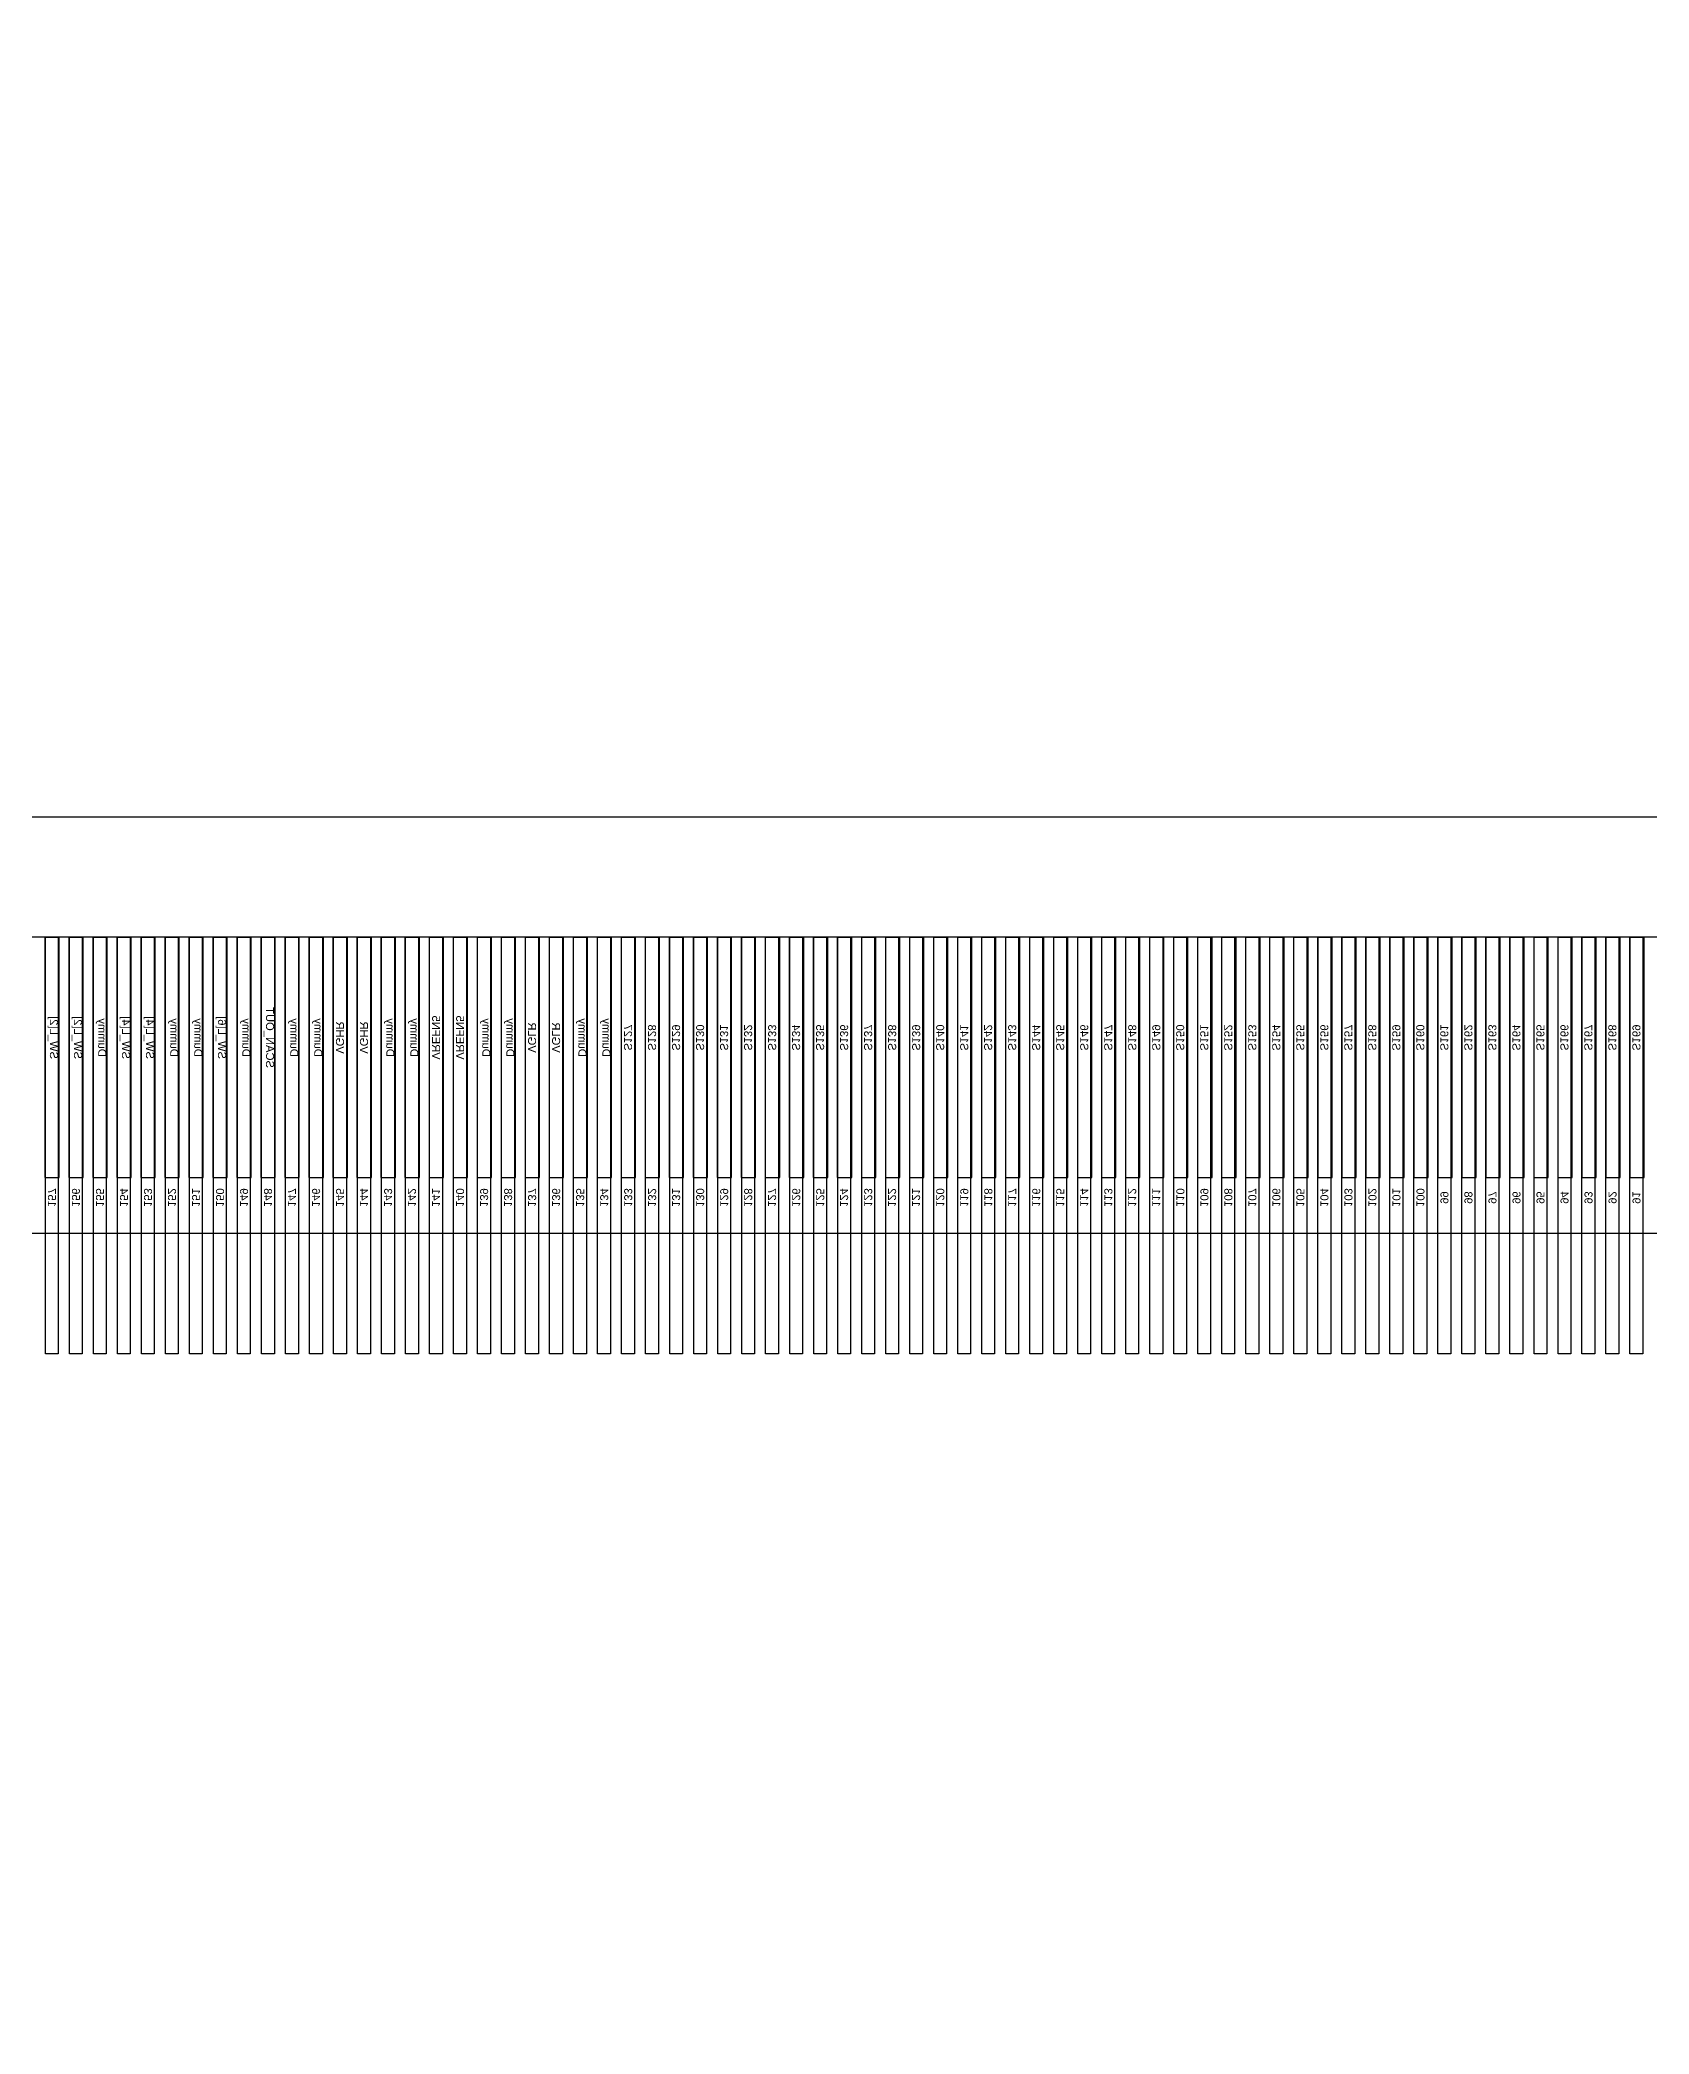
# Model space of a CAD drawing. Header units: inches. Extents: x 1765 to 5217, y -1519 to 441.
# Drawn here: x 4137.236 to 4139.246, y -1299.16 to -1296.668 of the extents above; entities that cross this region are included whole.
import ezdxf
from ezdxf.enums import TextEntityAlignment as Align

# ---------------------------------------------------------------- set-up
doc = ezdxf.new("R2010")
doc.units = ezdxf.units.IN
doc.header["$MEASUREMENT"] = 0
doc.layers.add('DIM', color=3, linetype='Continuous', lineweight=15)
doc.styles.add('MBC_Arial_Font', font='arial.ttf', dxfattribs={"width": 0.8})

msp = doc.modelspace()

# ---------------------------------------------------------------- hatches: boundary and pattern name
at = {"layer": 'DIM'}
h = msp.add_hatch(dxfattribs=at)
h.set_pattern_fill('HONEY', color=256, style=0)
h.set_pattern_definition([(0, (6241.1135, -2365.6452), (4.7625, 2.74963), [3.175, -6.35]), (120, (6241.1135, -2365.6452), (-4.7624994, 2.749631), [3.175, -6.35]), (60, (6241.1135, -2365.6452), (6e-07, 5.499261), [-6.35, 3.175])])
edge = h.paths.add_edge_path()
edge.add_line((4154.4949, -1263.4445), (4154.4949, -1289.1595))
edge.add_arc((4145.4949, -1289.1595), 9, -90, 0, ccw=False)
edge.add_line((4145.4949, -1298.1595), (4128.7079, -1298.1595))
edge.add_arc((4128.7079, -1289.1595), 9, 180, 270, ccw=False)
edge.add_line((4119.7079, -1289.1595), (4119.7079, -1263.4445))
edge.add_arc((4128.1279, -1263.4445), 8.42, 90, 180, ccw=False)
edge.add_line((4128.1279, -1255.0245), (4146.0749, -1255.0245))
edge.add_arc((4146.0749, -1263.4445), 8.42, 0, 90, ccw=False)

# ---------------------------------------------------------------- linework, layer by layer
msp.add_line((4148.5098, -1297.6395), (4125.693, -1297.6395))
msp.add_line((4148.5098, -1297.6395), (4125.693, -1297.6395))
msp.add_lwpolyline([(4154.4949, -1263.4445), (4154.4949, -1289.1595, -0.414214), (4145.4949, -1298.1595), (4128.7079, -1298.1595, -0.414214), (4119.7079, -1289.1595), (4119.7079, -1263.4445, -0.414214), (4128.1279, -1255.0245), (4146.0749, -1255.0245, -0.414214)], format="xyb", close=True)
msp.add_lwpolyline([(4154.4949, -1263.4445), (4154.4949, -1289.1595, -0.414214), (4145.4949, -1298.1595), (4128.7079, -1298.1595, -0.414214), (4119.7079, -1289.1595), (4119.7079, -1263.4445, -0.414214), (4128.1279, -1255.0245), (4146.0749, -1255.0245, -0.414214)], format="xyb", close=True)
msp.add_lwpolyline([(4142.2404, -1297.7895), (4131.9624, -1297.7895, 0.414214), (4131.7624, -1297.9895), (4131.7624, -1298.1403, 0.254671), (4131.8539, -1298.3083), (4132.1619, -1298.5072, -0.254671), (4132.2992, -1298.7592), (4132.2992, -1300.1887, -0.315299), (4132.1018, -1300.4706), (4131.6888, -1300.6209, 0.315299), (4131.4914, -1300.9028), (4131.4914, -1304.3102, -0.263643), (4131.3455, -1304.5675), (4129.9536, -1305.4013, 0.263643), (4129.8564, -1305.5729), (4129.8564, -1307.6669, 0.414214), (4130.0564, -1307.8669), (4144.1464, -1307.8669, 0.414214)], format="xyb")
at = {"color": 2}
for points in [[(4137.2604, -1297.7895), (4137.2424, -1297.7895), (4137.2424, -1298.0895), (4137.2604, -1298.0895)], [(4137.2604, -1297.7895), (4137.2424, -1297.7895), (4137.2424, -1298.0895), (4137.2604, -1298.0895)], [(4137.2904, -1297.7895), (4137.2724, -1297.7895), (4137.2724, -1298.0895), (4137.2904, -1298.0895)], [(4137.2904, -1297.7895), (4137.2724, -1297.7895), (4137.2724, -1298.0895), (4137.2904, -1298.0895)], [(4137.3204, -1297.7895), (4137.3024, -1297.7895), (4137.3024, -1298.0895), (4137.3204, -1298.0895)], [(4137.3204, -1297.7895), (4137.3024, -1297.7895), (4137.3024, -1298.0895), (4137.3204, -1298.0895)], [(4137.3504, -1297.7895), (4137.3324, -1297.7895), (4137.3324, -1298.0895), (4137.3504, -1298.0895)], [(4137.3504, -1297.7895), (4137.3324, -1297.7895), (4137.3324, -1298.0895), (4137.3504, -1298.0895)], [(4137.3804, -1297.7895), (4137.3624, -1297.7895), (4137.3624, -1298.0895), (4137.3804, -1298.0895)], [(4137.3804, -1297.7895), (4137.3624, -1297.7895), (4137.3624, -1298.0895), (4137.3804, -1298.0895)], [(4137.4104, -1297.7895), (4137.3924, -1297.7895), (4137.3924, -1298.0895), (4137.4104, -1298.0895)], [(4137.4104, -1297.7895), (4137.3924, -1297.7895), (4137.3924, -1298.0895), (4137.4104, -1298.0895)], [(4137.4404, -1297.7895), (4137.4224, -1297.7895), (4137.4224, -1298.0895), (4137.4404, -1298.0895)], [(4137.4404, -1297.7895), (4137.4224, -1297.7895), (4137.4224, -1298.0895), (4137.4404, -1298.0895)], [(4137.4704, -1297.7895), (4137.4524, -1297.7895), (4137.4524, -1298.0895), (4137.4704, -1298.0895)], [(4137.4704, -1297.7895), (4137.4524, -1297.7895), (4137.4524, -1298.0895), (4137.4704, -1298.0895)], [(4137.5004, -1297.7895), (4137.4824, -1297.7895), (4137.4824, -1298.0895), (4137.5004, -1298.0895)], [(4137.5004, -1297.7895), (4137.4824, -1297.7895), (4137.4824, -1298.0895), (4137.5004, -1298.0895)], [(4137.5304, -1297.7895), (4137.5124, -1297.7895), (4137.5124, -1298.0895), (4137.5304, -1298.0895)], [(4137.5304, -1297.7895), (4137.5124, -1297.7895), (4137.5124, -1298.0895), (4137.5304, -1298.0895)], [(4137.5604, -1297.7895), (4137.5424, -1297.7895), (4137.5424, -1298.0895), (4137.5604, -1298.0895)], [(4137.5604, -1297.7895), (4137.5424, -1297.7895), (4137.5424, -1298.0895), (4137.5604, -1298.0895)], [(4137.5904, -1297.7895), (4137.5724, -1297.7895), (4137.5724, -1298.0895), (4137.5904, -1298.0895)], [(4137.5904, -1297.7895), (4137.5724, -1297.7895), (4137.5724, -1298.0895), (4137.5904, -1298.0895)], [(4137.6204, -1297.7895), (4137.6024, -1297.7895), (4137.6024, -1298.0895), (4137.6204, -1298.0895)], [(4137.6204, -1297.7895), (4137.6024, -1297.7895), (4137.6024, -1298.0895), (4137.6204, -1298.0895)], [(4137.6504, -1297.7895), (4137.6324, -1297.7895), (4137.6324, -1298.0895), (4137.6504, -1298.0895)], [(4137.6504, -1297.7895), (4137.6324, -1297.7895), (4137.6324, -1298.0895), (4137.6504, -1298.0895)], [(4137.6804, -1297.7895), (4137.6624, -1297.7895), (4137.6624, -1298.0895), (4137.6804, -1298.0895)], [(4137.6804, -1297.7895), (4137.6624, -1297.7895), (4137.6624, -1298.0895), (4137.6804, -1298.0895)], [(4137.7104, -1297.7895), (4137.6924, -1297.7895), (4137.6924, -1298.0895), (4137.7104, -1298.0895)], [(4137.7104, -1297.7895), (4137.6924, -1297.7895), (4137.6924, -1298.0895), (4137.7104, -1298.0895)], [(4137.7404, -1297.7895), (4137.7224, -1297.7895), (4137.7224, -1298.0895), (4137.7404, -1298.0895)], [(4137.7404, -1297.7895), (4137.7224, -1297.7895), (4137.7224, -1298.0895), (4137.7404, -1298.0895)], [(4137.7704, -1297.7895), (4137.7524, -1297.7895), (4137.7524, -1298.0895), (4137.7704, -1298.0895)], [(4137.7704, -1297.7895), (4137.7524, -1297.7895), (4137.7524, -1298.0895), (4137.7704, -1298.0895)], [(4137.8004, -1297.7895), (4137.7824, -1297.7895), (4137.7824, -1298.0895), (4137.8004, -1298.0895)], [(4137.8004, -1297.7895), (4137.7824, -1297.7895), (4137.7824, -1298.0895), (4137.8004, -1298.0895)], [(4137.8304, -1297.7895), (4137.8124, -1297.7895), (4137.8124, -1298.0895), (4137.8304, -1298.0895)], [(4137.8304, -1297.7895), (4137.8124, -1297.7895), (4137.8124, -1298.0895), (4137.8304, -1298.0895)], [(4137.8604, -1297.7895), (4137.8424, -1297.7895), (4137.8424, -1298.0895), (4137.8604, -1298.0895)], [(4137.8604, -1297.7895), (4137.8424, -1297.7895), (4137.8424, -1298.0895), (4137.8604, -1298.0895)], [(4137.8904, -1297.7895), (4137.8724, -1297.7895), (4137.8724, -1298.0895), (4137.8904, -1298.0895)], [(4137.8904, -1297.7895), (4137.8724, -1297.7895), (4137.8724, -1298.0895), (4137.8904, -1298.0895)], [(4137.9204, -1297.7895), (4137.9024, -1297.7895), (4137.9024, -1298.0895), (4137.9204, -1298.0895)], [(4137.9204, -1297.7895), (4137.9024, -1297.7895), (4137.9024, -1298.0895), (4137.9204, -1298.0895)], [(4137.9504, -1297.7895), (4137.9324, -1297.7895), (4137.9324, -1298.0895), (4137.9504, -1298.0895)], [(4137.9504, -1297.7895), (4137.9324, -1297.7895), (4137.9324, -1298.0895), (4137.9504, -1298.0895)], [(4137.9804, -1297.7895), (4137.9624, -1297.7895), (4137.9624, -1298.0895), (4137.9804, -1298.0895)], [(4137.9804, -1297.7895), (4137.9624, -1297.7895), (4137.9624, -1298.0895), (4137.9804, -1298.0895)], [(4138.0104, -1297.7895), (4137.9924, -1297.7895), (4137.9924, -1298.0895), (4138.0104, -1298.0895)], [(4138.0104, -1297.7895), (4137.9924, -1297.7895), (4137.9924, -1298.0895), (4138.0104, -1298.0895)], [(4138.0404, -1297.7895), (4138.0224, -1297.7895), (4138.0224, -1298.0895), (4138.0404, -1298.0895)], [(4138.0404, -1297.7895), (4138.0224, -1297.7895), (4138.0224, -1298.0895), (4138.0404, -1298.0895)], [(4138.0704, -1297.7895), (4138.0524, -1297.7895), (4138.0524, -1298.0895), (4138.0704, -1298.0895)], [(4138.0704, -1297.7895), (4138.0524, -1297.7895), (4138.0524, -1298.0895), (4138.0704, -1298.0895)], [(4138.1004, -1297.7895), (4138.0824, -1297.7895), (4138.0824, -1298.0895), (4138.1004, -1298.0895)], [(4138.1004, -1297.7895), (4138.0824, -1297.7895), (4138.0824, -1298.0895), (4138.1004, -1298.0895)], [(4138.1304, -1297.7895), (4138.1124, -1297.7895), (4138.1124, -1298.0895), (4138.1304, -1298.0895)], [(4138.1304, -1297.7895), (4138.1124, -1297.7895), (4138.1124, -1298.0895), (4138.1304, -1298.0895)], [(4138.1604, -1297.7895), (4138.1424, -1297.7895), (4138.1424, -1298.0895), (4138.1604, -1298.0895)], [(4138.1604, -1297.7895), (4138.1424, -1297.7895), (4138.1424, -1298.0895), (4138.1604, -1298.0895)], [(4138.1904, -1297.7895), (4138.1724, -1297.7895), (4138.1724, -1298.0895), (4138.1904, -1298.0895)], [(4138.1904, -1297.7895), (4138.1724, -1297.7895), (4138.1724, -1298.0895), (4138.1904, -1298.0895)], [(4138.2204, -1297.7895), (4138.2024, -1297.7895), (4138.2024, -1298.0895), (4138.2204, -1298.0895)], [(4138.2204, -1297.7895), (4138.2024, -1297.7895), (4138.2024, -1298.0895), (4138.2204, -1298.0895)], [(4138.2504, -1297.7895), (4138.2324, -1297.7895), (4138.2324, -1298.0895), (4138.2504, -1298.0895)], [(4138.2504, -1297.7895), (4138.2324, -1297.7895), (4138.2324, -1298.0895), (4138.2504, -1298.0895)], [(4138.2804, -1297.7895), (4138.2624, -1297.7895), (4138.2624, -1298.0895), (4138.2804, -1298.0895)], [(4138.2804, -1297.7895), (4138.2624, -1297.7895), (4138.2624, -1298.0895), (4138.2804, -1298.0895)], [(4138.3104, -1297.7895), (4138.2924, -1297.7895), (4138.2924, -1298.0895), (4138.3104, -1298.0895)], [(4138.3104, -1297.7895), (4138.2924, -1297.7895), (4138.2924, -1298.0895), (4138.3104, -1298.0895)], [(4138.3404, -1297.7895), (4138.3224, -1297.7895), (4138.3224, -1298.0895), (4138.3404, -1298.0895)], [(4138.3404, -1297.7895), (4138.3224, -1297.7895), (4138.3224, -1298.0895), (4138.3404, -1298.0895)], [(4138.3704, -1297.7895), (4138.3524, -1297.7895), (4138.3524, -1298.0895), (4138.3704, -1298.0895)], [(4138.3704, -1297.7895), (4138.3524, -1297.7895), (4138.3524, -1298.0895), (4138.3704, -1298.0895)], [(4138.4004, -1297.7895), (4138.3824, -1297.7895), (4138.3824, -1298.0895), (4138.4004, -1298.0895)], [(4138.4004, -1297.7895), (4138.3824, -1297.7895), (4138.3824, -1298.0895), (4138.4004, -1298.0895)], [(4138.4304, -1297.7895), (4138.4124, -1297.7895), (4138.4124, -1298.0895), (4138.4304, -1298.0895)], [(4138.4304, -1297.7895), (4138.4124, -1297.7895), (4138.4124, -1298.0895), (4138.4304, -1298.0895)], [(4138.4604, -1297.7895), (4138.4424, -1297.7895), (4138.4424, -1298.0895), (4138.4604, -1298.0895)], [(4138.4604, -1297.7895), (4138.4424, -1297.7895), (4138.4424, -1298.0895), (4138.4604, -1298.0895)], [(4138.4904, -1297.7895), (4138.4724, -1297.7895), (4138.4724, -1298.0895), (4138.4904, -1298.0895)], [(4138.4904, -1297.7895), (4138.4724, -1297.7895), (4138.4724, -1298.0895), (4138.4904, -1298.0895)], [(4138.5204, -1297.7895), (4138.5024, -1297.7895), (4138.5024, -1298.0895), (4138.5204, -1298.0895)], [(4138.5204, -1297.7895), (4138.5024, -1297.7895), (4138.5024, -1298.0895), (4138.5204, -1298.0895)], [(4138.5504, -1297.7895), (4138.5324, -1297.7895), (4138.5324, -1298.0895), (4138.5504, -1298.0895)], [(4138.5504, -1297.7895), (4138.5324, -1297.7895), (4138.5324, -1298.0895), (4138.5504, -1298.0895)], [(4138.5804, -1297.7895), (4138.5624, -1297.7895), (4138.5624, -1298.0895), (4138.5804, -1298.0895)], [(4138.5804, -1297.7895), (4138.5624, -1297.7895), (4138.5624, -1298.0895), (4138.5804, -1298.0895)], [(4138.6104, -1297.7895), (4138.5924, -1297.7895), (4138.5924, -1298.0895), (4138.6104, -1298.0895)], [(4138.6104, -1297.7895), (4138.5924, -1297.7895), (4138.5924, -1298.0895), (4138.6104, -1298.0895)], [(4138.6404, -1297.7895), (4138.6224, -1297.7895), (4138.6224, -1298.0895), (4138.6404, -1298.0895)], [(4138.6404, -1297.7895), (4138.6224, -1297.7895), (4138.6224, -1298.0895), (4138.6404, -1298.0895)], [(4138.6704, -1297.7895), (4138.6524, -1297.7895), (4138.6524, -1298.0895), (4138.6704, -1298.0895)], [(4138.6704, -1297.7895), (4138.6524, -1297.7895), (4138.6524, -1298.0895), (4138.6704, -1298.0895)], [(4138.7004, -1297.7895), (4138.6824, -1297.7895), (4138.6824, -1298.0895), (4138.7004, -1298.0895)], [(4138.7004, -1297.7895), (4138.6824, -1297.7895), (4138.6824, -1298.0895), (4138.7004, -1298.0895)], [(4138.7304, -1297.7895), (4138.7124, -1297.7895), (4138.7124, -1298.0895), (4138.7304, -1298.0895)], [(4138.7304, -1297.7895), (4138.7124, -1297.7895), (4138.7124, -1298.0895), (4138.7304, -1298.0895)], [(4138.7604, -1297.7895), (4138.7424, -1297.7895), (4138.7424, -1298.0895), (4138.7604, -1298.0895)], [(4138.7604, -1297.7895), (4138.7424, -1297.7895), (4138.7424, -1298.0895), (4138.7604, -1298.0895)], [(4138.7904, -1297.7895), (4138.7724, -1297.7895), (4138.7724, -1298.0895), (4138.7904, -1298.0895)], [(4138.7904, -1297.7895), (4138.7724, -1297.7895), (4138.7724, -1298.0895), (4138.7904, -1298.0895)], [(4138.8204, -1297.7895), (4138.8024, -1297.7895), (4138.8024, -1298.0895), (4138.8204, -1298.0895)], [(4138.8204, -1297.7895), (4138.8024, -1297.7895), (4138.8024, -1298.0895), (4138.8204, -1298.0895)], [(4138.8504, -1297.7895), (4138.8324, -1297.7895), (4138.8324, -1298.0895), (4138.8504, -1298.0895)], [(4138.8504, -1297.7895), (4138.8324, -1297.7895), (4138.8324, -1298.0895), (4138.8504, -1298.0895)], [(4138.8804, -1297.7895), (4138.8624, -1297.7895), (4138.8624, -1298.0895), (4138.8804, -1298.0895)], [(4138.8804, -1297.7895), (4138.8624, -1297.7895), (4138.8624, -1298.0895), (4138.8804, -1298.0895)], [(4138.9104, -1297.7895), (4138.8924, -1297.7895), (4138.8924, -1298.0895), (4138.9104, -1298.0895)], [(4138.9104, -1297.7895), (4138.8924, -1297.7895), (4138.8924, -1298.0895), (4138.9104, -1298.0895)], [(4138.9404, -1297.7895), (4138.9224, -1297.7895), (4138.9224, -1298.0895), (4138.9404, -1298.0895)], [(4138.9404, -1297.7895), (4138.9224, -1297.7895), (4138.9224, -1298.0895), (4138.9404, -1298.0895)], [(4138.9704, -1297.7895), (4138.9524, -1297.7895), (4138.9524, -1298.0895), (4138.9704, -1298.0895)], [(4138.9704, -1297.7895), (4138.9524, -1297.7895), (4138.9524, -1298.0895), (4138.9704, -1298.0895)], [(4139.0004, -1297.7895), (4138.9824, -1297.7895), (4138.9824, -1298.0895), (4139.0004, -1298.0895)], [(4139.0004, -1297.7895), (4138.9824, -1297.7895), (4138.9824, -1298.0895), (4139.0004, -1298.0895)], [(4139.0304, -1297.7895), (4139.0124, -1297.7895), (4139.0124, -1298.0895), (4139.0304, -1298.0895)], [(4139.0304, -1297.7895), (4139.0124, -1297.7895), (4139.0124, -1298.0895), (4139.0304, -1298.0895)], [(4139.0604, -1297.7895), (4139.0424, -1297.7895), (4139.0424, -1298.0895), (4139.0604, -1298.0895)], [(4139.0604, -1297.7895), (4139.0424, -1297.7895), (4139.0424, -1298.0895), (4139.0604, -1298.0895)], [(4139.0904, -1297.7895), (4139.0724, -1297.7895), (4139.0724, -1298.0895), (4139.0904, -1298.0895)], [(4139.0904, -1297.7895), (4139.0724, -1297.7895), (4139.0724, -1298.0895), (4139.0904, -1298.0895)], [(4139.1204, -1297.7895), (4139.1024, -1297.7895), (4139.1024, -1298.0895), (4139.1204, -1298.0895)], [(4139.1204, -1297.7895), (4139.1024, -1297.7895), (4139.1024, -1298.0895), (4139.1204, -1298.0895)], [(4139.1504, -1297.7895), (4139.1324, -1297.7895), (4139.1324, -1298.0895), (4139.1504, -1298.0895)], [(4139.1504, -1297.7895), (4139.1324, -1297.7895), (4139.1324, -1298.0895), (4139.1504, -1298.0895)], [(4139.1804, -1297.7895), (4139.1624, -1297.7895), (4139.1624, -1298.0895), (4139.1804, -1298.0895)], [(4139.1804, -1297.7895), (4139.1624, -1297.7895), (4139.1624, -1298.0895), (4139.1804, -1298.0895)], [(4139.2104, -1297.7895), (4139.1924, -1297.7895), (4139.1924, -1298.0895), (4139.2104, -1298.0895)], [(4139.2104, -1297.7895), (4139.1924, -1297.7895), (4139.1924, -1298.0895), (4139.2104, -1298.0895)], [(4139.2404, -1297.7895), (4139.2224, -1297.7895), (4139.2224, -1298.0895), (4139.2404, -1298.0895)], [(4139.2404, -1297.7895), (4139.2224, -1297.7895), (4139.2224, -1298.0895), (4139.2404, -1298.0895)]]:
    msp.add_lwpolyline(points, close=True, dxfattribs=at)
at = {"color": 0}
for points in [[(4137.2433, -1297.7895), (4137.2593, -1297.7895), (4137.2593, -1298.31), (4137.2433, -1298.31)], [(4137.2733, -1297.7895), (4137.2893, -1297.7895), (4137.2893, -1298.31), (4137.2733, -1298.31)], [(4137.3033, -1297.7895), (4137.3193, -1297.7895), (4137.3193, -1298.31), (4137.3033, -1298.31)], [(4137.3333, -1297.7895), (4137.3493, -1297.7895), (4137.3493, -1298.31), (4137.3333, -1298.31)], [(4137.3633, -1297.7895), (4137.3793, -1297.7895), (4137.3793, -1298.31), (4137.3633, -1298.31)], [(4137.3932, -1297.7895), (4137.4092, -1297.7895), (4137.4092, -1298.31), (4137.3932, -1298.31)], [(4137.4232, -1297.7895), (4137.4392, -1297.7895), (4137.4392, -1298.31), (4137.4232, -1298.31)], [(4137.4532, -1297.7895), (4137.4692, -1297.7895), (4137.4692, -1298.31), (4137.4532, -1298.31)], [(4137.4832, -1297.7895), (4137.4992, -1297.7895), (4137.4992, -1298.31), (4137.4832, -1298.31)], [(4137.5132, -1297.7895), (4137.5292, -1297.7895), (4137.5292, -1298.31), (4137.5132, -1298.31)], [(4137.5432, -1297.7895), (4137.5592, -1297.7895), (4137.5592, -1298.31), (4137.5432, -1298.31)], [(4137.5732, -1297.7895), (4137.5892, -1297.7895), (4137.5892, -1298.31), (4137.5732, -1298.31)], [(4137.6032, -1297.7895), (4137.6192, -1297.7895), (4137.6192, -1298.31), (4137.6032, -1298.31)], [(4137.6332, -1297.7895), (4137.6492, -1297.7895), (4137.6492, -1298.31), (4137.6332, -1298.31)], [(4137.6631, -1297.7895), (4137.6791, -1297.7895), (4137.6791, -1298.31), (4137.6631, -1298.31)], [(4137.6931, -1297.7895), (4137.7091, -1297.7895), (4137.7091, -1298.31), (4137.6931, -1298.31)], [(4137.7231, -1297.7895), (4137.7391, -1297.7895), (4137.7391, -1298.31), (4137.7231, -1298.31)], [(4137.7531, -1297.7895), (4137.7691, -1297.7895), (4137.7691, -1298.31), (4137.7531, -1298.31)], [(4137.7831, -1297.7895), (4137.7991, -1297.7895), (4137.7991, -1298.31), (4137.7831, -1298.31)], [(4137.8131, -1297.7895), (4137.8291, -1297.7895), (4137.8291, -1298.31), (4137.8131, -1298.31)], [(4137.8431, -1297.7895), (4137.8591, -1297.7895), (4137.8591, -1298.31), (4137.8431, -1298.31)], [(4137.8731, -1297.7895), (4137.8891, -1297.7895), (4137.8891, -1298.31), (4137.8731, -1298.31)], [(4137.903, -1297.7895), (4137.919, -1297.7895), (4137.919, -1298.31), (4137.903, -1298.31)], [(4137.933, -1297.7895), (4137.949, -1297.7895), (4137.949, -1298.31), (4137.933, -1298.31)], [(4137.963, -1297.7895), (4137.979, -1297.7895), (4137.979, -1298.31), (4137.963, -1298.31)], [(4137.993, -1297.7895), (4138.009, -1297.7895), (4138.009, -1298.31), (4137.993, -1298.31)], [(4138.023, -1297.7895), (4138.039, -1297.7895), (4138.039, -1298.31), (4138.023, -1298.31)], [(4138.053, -1297.7895), (4138.069, -1297.7895), (4138.069, -1298.31), (4138.053, -1298.31)], [(4138.083, -1297.7895), (4138.099, -1297.7895), (4138.099, -1298.31), (4138.083, -1298.31)], [(4138.113, -1297.7895), (4138.129, -1297.7895), (4138.129, -1298.31), (4138.113, -1298.31)], [(4138.1429, -1297.7895), (4138.1589, -1297.7895), (4138.1589, -1298.31), (4138.1429, -1298.31)], [(4138.1729, -1297.7895), (4138.1889, -1297.7895), (4138.1889, -1298.31), (4138.1729, -1298.31)], [(4138.2029, -1297.7895), (4138.2189, -1297.7895), (4138.2189, -1298.31), (4138.2029, -1298.31)], [(4138.2329, -1297.7895), (4138.2489, -1297.7895), (4138.2489, -1298.31), (4138.2329, -1298.31)], [(4138.2629, -1297.7895), (4138.2789, -1297.7895), (4138.2789, -1298.31), (4138.2629, -1298.31)], [(4138.2929, -1297.7895), (4138.3089, -1297.7895), (4138.3089, -1298.31), (4138.2929, -1298.31)], [(4138.3229, -1297.7895), (4138.3389, -1297.7895), (4138.3389, -1298.31), (4138.3229, -1298.31)], [(4138.3529, -1297.7895), (4138.3689, -1297.7895), (4138.3689, -1298.31), (4138.3529, -1298.31)], [(4138.3829, -1297.7895), (4138.3989, -1297.7895), (4138.3989, -1298.31), (4138.3829, -1298.31)], [(4138.4128, -1297.7895), (4138.4288, -1297.7895), (4138.4288, -1298.31), (4138.4128, -1298.31)], [(4138.4428, -1297.7895), (4138.4588, -1297.7895), (4138.4588, -1298.31), (4138.4428, -1298.31)], [(4138.4728, -1297.7895), (4138.4888, -1297.7895), (4138.4888, -1298.31), (4138.4728, -1298.31)], [(4138.5028, -1297.7895), (4138.5188, -1297.7895), (4138.5188, -1298.31), (4138.5028, -1298.31)], [(4138.5328, -1297.7895), (4138.5488, -1297.7895), (4138.5488, -1298.31), (4138.5328, -1298.31)], [(4138.5628, -1297.7895), (4138.5788, -1297.7895), (4138.5788, -1298.31), (4138.5628, -1298.31)], [(4138.5928, -1297.7895), (4138.6088, -1297.7895), (4138.6088, -1298.31), (4138.5928, -1298.31)], [(4138.6228, -1297.7895), (4138.6388, -1297.7895), (4138.6388, -1298.31), (4138.6228, -1298.31)], [(4138.6527, -1297.7895), (4138.6687, -1297.7895), (4138.6687, -1298.31), (4138.6527, -1298.31)], [(4138.6827, -1297.7895), (4138.6987, -1297.7895), (4138.6987, -1298.31), (4138.6827, -1298.31)], [(4138.7127, -1297.7895), (4138.7287, -1297.7895), (4138.7287, -1298.31), (4138.7127, -1298.31)], [(4138.7427, -1297.7895), (4138.7587, -1297.7895), (4138.7587, -1298.31), (4138.7427, -1298.31)], [(4138.7727, -1297.7895), (4138.7887, -1297.7895), (4138.7887, -1298.31), (4138.7727, -1298.31)], [(4138.8027, -1297.7895), (4138.8187, -1297.7895), (4138.8187, -1298.31), (4138.8027, -1298.31)], [(4138.8327, -1297.7895), (4138.8487, -1297.7895), (4138.8487, -1298.31), (4138.8327, -1298.31)], [(4138.8627, -1297.7895), (4138.8787, -1297.7895), (4138.8787, -1298.31), (4138.8627, -1298.31)], [(4138.8926, -1297.7895), (4138.9086, -1297.7895), (4138.9086, -1298.31), (4138.8926, -1298.31)], [(4138.9226, -1297.7895), (4138.9386, -1297.7895), (4138.9386, -1298.31), (4138.9226, -1298.31)], [(4138.9526, -1297.7895), (4138.9686, -1297.7895), (4138.9686, -1298.31), (4138.9526, -1298.31)], [(4138.9826, -1297.7895), (4138.9986, -1297.7895), (4138.9986, -1298.31), (4138.9826, -1298.31)], [(4139.0126, -1297.7895), (4139.0286, -1297.7895), (4139.0286, -1298.31), (4139.0126, -1298.31)], [(4139.0426, -1297.7895), (4139.0586, -1297.7895), (4139.0586, -1298.31), (4139.0426, -1298.31)], [(4139.0726, -1297.7895), (4139.0886, -1297.7895), (4139.0886, -1298.31), (4139.0726, -1298.31)], [(4139.1026, -1297.7895), (4139.1186, -1297.7895), (4139.1186, -1298.31), (4139.1026, -1298.31)], [(4139.1326, -1297.7895), (4139.1486, -1297.7895), (4139.1486, -1298.31), (4139.1326, -1298.31)], [(4139.1625, -1297.7895), (4139.1785, -1297.7895), (4139.1785, -1298.31), (4139.1625, -1298.31)], [(4139.1925, -1297.7895), (4139.2085, -1297.7895), (4139.2085, -1298.31), (4139.1925, -1298.31)], [(4139.2225, -1297.7895), (4139.2385, -1297.7895), (4139.2385, -1298.31), (4139.2225, -1298.31)]]:
    msp.add_lwpolyline(points, close=True, dxfattribs=at)

# ---------------------------------------------------------------- texts
at = {"color": 3, "style": 'MBC_Arial_Font', "text_generation_flag": 4}
for s, p in [('SW_L[2]', (4137.2539, -1297.9148)), ('SW_L[2]', (4137.2839, -1297.9148)), ('Dummy', (4137.3142, -1297.9148)), ('SW_L[4]', (4137.3439, -1297.9148)), ('SW_L[4]', (4137.3739, -1297.9148)), ('Dummy', (4137.4042, -1297.9148)), ('Dummy', (4137.4342, -1297.9148)), ('SW_L[6]', (4137.4638, -1297.9148)), ('Dummy', (4137.4942, -1297.9148)), ('SCAN_OUT', (4137.5238, -1297.9148)), ('Dummy', (4137.5541, -1297.9148)), ('Dummy', (4137.5841, -1297.9148)), ('Dummy', (4137.6741, -1297.9148)), ('Dummy', (4137.7041, -1297.9148)), ('VREFN5', (4137.7313, -1297.9148)), ('VREFN5', (4137.7613, -1297.9148)), ('Dummy', (4137.794, -1297.9148)), ('Dummy', (4137.824, -1297.9148)), ('Dummy', (4137.914, -1297.9148)), ('Dummy', (4137.944, -1297.9148)), ('VGHR', (4137.6112, -1297.9148)), ('VGHR', (4137.6412, -1297.9148)), ('VGLR', (4137.8511, -1297.9148)), ('VGLR', (4137.8811, -1297.9148)), ('S127', (4137.971, -1297.9148)), ('S128', (4138.001, -1297.9148)), ('S129', (4138.031, -1297.9148)), ('S130', (4138.061, -1297.9148)), ('S131', (4138.091, -1297.9148)), ('S132', (4138.121, -1297.9148)), ('S133', (4138.151, -1297.9148)), ('S134', (4138.1809, -1297.9148)), ('S135', (4138.2109, -1297.9148)), ('S136', (4138.2409, -1297.9148)), ('S137', (4138.2709, -1297.9148)), ('S138', (4138.3009, -1297.9148)), ('S139', (4138.3309, -1297.9148)), ('S140', (4138.3609, -1297.9148)), ('S141', (4138.3909, -1297.9148)), ('S142', (4138.4208, -1297.9148)), ('S143', (4138.4508, -1297.9148)), ('S144', (4138.4808, -1297.9148)), ('S145', (4138.5108, -1297.9148)), ('S146', (4138.5408, -1297.9148)), ('S147', (4138.5708, -1297.9148)), ('S148', (4138.6008, -1297.9148)), ('S149', (4138.6308, -1297.9148)), ('S150', (4138.6607, -1297.9148)), ('S151', (4138.6907, -1297.9148)), ('S152', (4138.7207, -1297.9148)), ('S153', (4138.7507, -1297.9148)), ('S154', (4138.7807, -1297.9148)), ('S155', (4138.8107, -1297.9148)), ('S156', (4138.8407, -1297.9148)), ('S157', (4138.8707, -1297.9148)), ('S158', (4138.9006, -1297.9148)), ('S159', (4138.9306, -1297.9148)), ('S160', (4138.9606, -1297.9148)), ('S161', (4138.9906, -1297.9148)), ('S162', (4139.0206, -1297.9148)), ('S163', (4139.0506, -1297.9148)), ('S164', (4139.0806, -1297.9148)), ('S165', (4139.1106, -1297.9148)), ('S166', (4139.1406, -1297.9148)), ('S167', (4139.1705, -1297.9148)), ('S168', (4139.2005, -1297.9148)), ('S169', (4139.2305, -1297.9148)), ('157', (4137.2514, -1298.1147)), ('156', (4137.2814, -1298.1147)), ('155', (4137.3114, -1298.1147)), ('154', (4137.3414, -1298.1147)), ('153', (4137.3714, -1298.1147)), ('152', (4137.4014, -1298.1147)), ('151', (4137.4314, -1298.1147)), ('150', (4137.4614, -1298.1147)), ('149', (4137.4913, -1298.1147)), ('148', (4137.5213, -1298.1147)), ('147', (4137.5511, -1298.1147)), ('146', (4137.5813, -1298.1147)), ('145', (4137.6113, -1298.1147)), ('144', (4137.6411, -1298.1147)), ('143', (4137.6713, -1298.1147)), ('142', (4137.7011, -1298.1147)), ('141', (4137.7311, -1298.1147)), ('140', (4137.7612, -1298.1147)), ('139', (4137.7912, -1298.1147)), ('138', (4137.8212, -1298.1147)), ('137', (4137.8512, -1298.1147)), ('136', (4137.8812, -1298.1147)), ('135', (4137.9112, -1298.1147)), ('134', (4137.9412, -1298.1147)), ('133', (4137.9712, -1298.1147)), ('132', (4138.0011, -1298.1147)), ('131', (4138.0311, -1298.1147)), ('130', (4138.0611, -1298.1147)), ('129', (4138.0911, -1298.1147)), ('128', (4138.1211, -1298.1147)), ('127', (4138.1509, -1298.1147)), ('126', (4138.1811, -1298.1147)), ('125', (4138.2111, -1298.1147)), ('124', (4138.2409, -1298.1147)), ('123', (4138.271, -1298.1147)), ('122', (4138.3008, -1298.1147)), ('121', (4138.3308, -1298.1147)), ('120', (4138.361, -1298.1147)), ('119', (4138.391, -1298.1147)), ('118', (4138.421, -1298.1147)), ('117', (4138.4508, -1298.1147)), ('116', (4138.4809, -1298.1147)), ('115', (4138.5109, -1298.1147)), ('114', (4138.5408, -1298.1147)), ('113', (4138.5709, -1298.1147)), ('112', (4138.6007, -1298.1147)), ('111', (4138.6307, -1298.1147)), ('110', (4138.6609, -1298.1147)), ('109', (4138.6909, -1298.1147)), ('108', (4138.7208, -1298.1147)), ('107', (4138.7508, -1298.1147)), ('106', (4138.7808, -1298.1147)), ('105', (4138.8108, -1298.1147)), ('104', (4138.8408, -1298.1147)), ('103', (4138.8708, -1298.1147)), ('102', (4138.9008, -1298.1147)), ('101', (4138.9308, -1298.1147)), ('100', (4138.9608, -1298.1147)), ('99', (4138.9907, -1298.1147)), ('98', (4139.0207, -1298.1147)), ('97', (4139.0507, -1298.1147)), ('96', (4139.0807, -1298.1147)), ('95', (4139.1107, -1298.1147)), ('94', (4139.1407, -1298.1147)), ('93', (4139.1707, -1298.1147)), ('92', (4139.2007, -1298.1147)), ('91', (4139.2306, -1298.1147))]:
    msp.add_text(s, height=0.01, rotation=90, dxfattribs=at).set_placement(p, align=Align.MIDDLE_CENTER)

doc.saveas('drawing.dxf')
